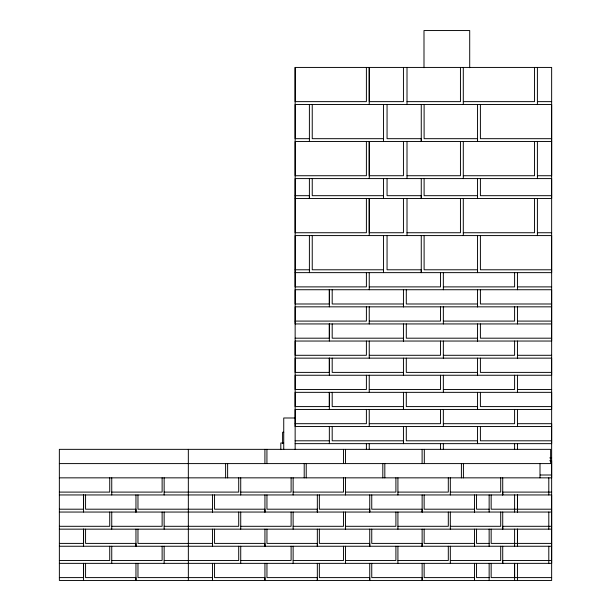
<?xml version="1.0" encoding="UTF-8"?>
<svg xmlns="http://www.w3.org/2000/svg" width="611" height="611" viewBox="0 0 611 611"><rect width="100%" height="100%" fill="white"/><g stroke="black" fill="none" stroke-linecap="round" stroke-linejoin="round"><path stroke-width="0.92" d="M366.394 67.431L366.394 101.632L295.144 101.632L295.144 67.431L551.649 67.431L551.649 580.45L59.374 580.45L59.351 449.345L550.626 449.345L550.626 463.596L59.351 463.596M83.562 580.45L83.562 563.35L83.562 577.601L59.374 577.601M83.562 546.249L83.562 529.149L83.562 543.4L59.374 543.4M83.562 512.049L83.562 494.948L83.562 509.2L59.374 509.2M135.955 563.35L135.955 580.45L135.955 577.601L85.571 577.601L85.571 563.35M135.955 529.149L135.955 546.249L135.955 543.4L85.571 543.4L85.571 529.149M135.955 494.948L135.955 512.049L135.955 509.2L85.571 509.2L85.571 494.948M212.536 563.35L212.536 580.45L212.536 577.601L137.971 577.601L137.971 563.35M212.536 529.149L212.536 546.249L212.536 543.4L137.971 543.4L137.971 529.149M212.536 494.948L212.536 512.049L212.536 509.2L137.971 509.2L137.971 494.948M264.937 563.35L264.937 580.45L264.937 577.601L214.553 577.601L214.553 563.35M264.937 529.149L264.937 546.249L264.937 543.4L214.553 543.4L214.553 529.149M264.937 494.948L264.937 512.049L264.937 509.2L214.553 509.2L214.553 494.948M309.395 178.588L309.395 198.537L309.395 195.688L295.144 195.688M312.244 235.586L312.244 269.787L383.494 269.787M312.244 104.481L312.244 138.682L383.494 138.682M317.338 563.35L317.338 580.45L317.338 577.601L266.954 577.601L266.954 563.35M317.338 529.149L317.338 546.249L317.338 543.4L266.954 543.4L266.954 529.149M317.338 494.948L317.338 512.049L317.338 509.2L266.954 509.2L266.954 494.948M329.344 409.446L329.344 392.346L329.344 406.59L295.144 406.59L295.144 392.346L551.649 392.346L551.649 409.446L295.144 409.446L295.144 426.547L551.649 426.547M329.344 375.246L329.344 358.145L329.344 372.389L295.144 372.389L295.144 358.145L551.649 358.145L551.649 375.246L295.144 375.246L295.144 389.49L366.394 389.49L366.394 375.246M329.344 341.037L329.344 323.937L329.344 338.189L295.144 338.189M329.344 306.837L329.344 289.736L329.344 303.988L295.144 303.988L295.144 289.736L551.649 289.736L551.649 341.037L295.144 341.037L295.144 355.289L366.394 355.289L366.394 341.037M332.193 426.547L332.193 440.798L403.443 440.798L403.443 443.647L403.443 426.547M332.193 392.346L332.193 406.59L403.443 406.59L403.443 409.446L403.443 392.346M332.193 358.145L332.193 372.389L403.443 372.389L403.443 375.246L403.443 358.145M332.193 323.937L332.193 338.189L403.443 338.189L403.443 341.037L403.443 323.937M332.193 289.736L332.193 303.988L403.443 303.988L403.443 306.837L403.443 289.736M369.739 563.35L369.739 580.45L369.739 577.601L319.354 577.601L319.354 563.35M369.739 529.149L369.739 546.249L369.739 543.4L319.354 543.4L319.354 529.149M369.739 494.948L369.739 512.049L369.739 509.2L319.354 509.2L319.354 494.948M406.3 426.547L406.3 440.798L477.55 440.798L477.55 443.647L477.55 426.547M406.3 392.346L406.3 406.59L477.55 406.59L477.55 409.446L477.55 392.346M406.3 358.145L406.3 372.389L477.55 372.389L477.55 375.246L477.55 358.145M406.3 323.937L406.3 338.189L477.55 338.189L477.55 341.037L477.55 323.937M406.3 289.736L406.3 303.988L477.55 303.988L477.55 306.837L477.55 289.736M422.132 563.35L422.132 580.45L422.132 577.601L371.748 577.601L371.748 563.35M422.132 529.149L422.132 546.249L422.132 543.4L371.748 543.4L371.748 529.149M422.132 494.948L422.132 512.049L422.132 509.2L371.748 509.2L371.748 494.948M424.309 463.596L424.309 449.345M474.533 563.35L474.533 580.45L474.533 577.601L424.149 577.601L424.149 563.35M474.533 529.149L474.533 546.249L474.533 543.4L424.149 543.4L424.149 529.149M474.533 494.948L474.533 512.049L474.533 509.2L424.149 509.2L424.149 494.948M480.399 426.547L480.399 440.798L551.649 440.798M480.399 392.346L480.399 406.59L551.649 406.59M480.399 358.145L480.399 372.389L551.649 372.389M480.399 323.937L480.399 338.189L551.649 338.189M480.399 289.736L480.399 303.988L551.649 303.988M480.399 235.586L480.399 269.787L551.649 269.787M480.399 104.481L480.399 138.682L551.649 138.682M491.16 563.35L491.16 577.601L551.649 577.601M491.16 529.149L491.16 543.4L551.649 543.4M491.16 494.948L491.16 509.2L551.649 509.2M514.599 577.601L514.599 563.35L514.599 580.45M514.599 529.149L514.599 546.249M514.599 494.948L514.599 512.049M407.01 101.632L460.45 101.632L460.45 67.431M463.298 101.632L534.549 101.632L534.549 67.431M537.397 101.632L551.649 101.632M309.395 138.682L295.144 138.682L295.144 104.481L551.649 104.481L551.649 175.731L537.397 175.731M551.649 141.531L295.144 141.531L295.144 175.731L366.394 175.731L366.394 141.531M407.01 175.731L460.45 175.731L460.45 141.531M463.298 175.731L534.549 175.731L534.549 141.531M383.494 195.688L312.244 195.688L312.244 178.588M477.55 195.688L424.11 195.688L424.11 178.588M551.649 195.688L480.399 195.688L480.399 178.588M295.144 198.537L551.649 198.537L551.649 178.588L295.144 178.588L295.144 232.738L366.394 232.738L366.394 198.537M407.01 232.738L460.45 232.738L460.45 198.537M463.298 232.738L534.549 232.738L534.549 198.537M537.397 232.738L551.649 232.738M295.144 269.787L309.395 269.787M295.144 272.636L551.649 272.636L551.649 235.586L295.144 235.586L295.144 286.887L366.394 286.887L366.394 272.636M369.243 286.887L440.5 286.887L440.5 272.636M443.349 286.887L514.599 286.887L514.599 272.636M517.448 286.887L551.649 286.887M551.649 306.837L295.144 306.837L295.144 323.937L551.649 323.937M295.144 321.088L366.394 321.088L366.394 306.837M369.243 321.088L440.5 321.088L440.5 306.837M443.349 321.088L514.599 321.088L514.599 306.837M517.448 321.088L551.649 321.088M369.243 355.289L440.5 355.289L440.5 341.037M443.349 355.289L514.599 355.289L514.599 341.037M517.448 355.289L551.649 355.289M369.243 389.49L440.5 389.49L440.5 375.246M443.349 389.49L514.599 389.49L514.599 375.246M517.448 389.49L551.649 389.49M295.144 417.993L283.741 417.993L283.741 449.345M295.144 423.69L366.394 423.69L366.394 409.446M369.243 423.69L440.5 423.69L440.5 409.446M443.349 423.69L514.599 423.69L514.599 409.446M517.448 423.69L551.649 423.69L551.649 443.647L295.144 443.647M283.741 432.244L282.603 432.244L282.603 443.647M295.144 440.798L329.344 440.798M283.657 442.983L280.808 442.983L280.808 449.627M549.755 457.899L551.649 457.899M549.755 460.747L551.649 460.747L551.649 477.848L59.351 477.848M540.254 474.999L551.649 474.999M59.351 492.099L109.728 492.099L109.728 477.848M111.744 492.099L162.129 492.099L162.129 477.848M164.145 492.099L238.71 492.099L238.71 477.848M240.726 492.099L291.111 492.099L291.111 477.848M293.127 492.099L343.512 492.099L343.512 477.848M345.528 492.099L395.905 492.099L395.905 477.848M397.921 492.099L448.306 492.099L448.306 477.848M450.322 492.099L500.707 492.099L500.707 477.848M551.649 492.099L502.723 492.099L502.723 494.948L502.723 477.848M59.351 494.948L551.649 494.948L551.649 563.35L59.351 563.35M489.144 509.2L476.549 509.2L476.549 494.948M59.351 512.049L551.649 512.049M59.351 526.3L109.728 526.3L109.728 512.049M111.744 526.3L162.129 526.3L162.129 512.049M164.145 526.3L238.71 526.3L238.71 512.049M240.726 526.3L291.111 526.3L291.111 512.049M293.127 526.3L343.512 526.3L343.512 512.049M345.528 526.3L395.905 526.3L395.905 512.049M397.921 526.3L448.306 526.3L448.306 512.049M450.322 526.3L500.707 526.3L500.707 512.049M551.649 526.3L502.723 526.3L502.723 529.149L502.723 512.049M59.351 529.149L551.649 529.149M489.144 543.4L476.549 543.4L476.549 529.149M59.351 546.249L551.649 546.249M59.351 560.501L109.728 560.501L109.728 546.249M111.744 560.501L162.129 560.501L162.129 546.249M164.145 560.501L238.71 560.501L238.71 546.249M240.726 560.501L291.111 560.501L291.111 546.249M293.127 560.501L343.512 560.501L343.512 546.249M345.528 560.501L395.905 560.501L395.905 546.249M397.921 560.501L448.306 560.501L448.306 546.249M450.322 560.501L500.707 560.501L500.707 546.249M551.649 560.501L502.723 560.501L502.723 563.35L502.723 546.249M489.144 577.601L476.549 577.601L476.549 563.35M548.8 477.848L548.8 494.948M548.8 512.049L548.8 529.149M548.8 546.249L548.8 563.35M540.002 463.596L540.002 477.848M537.397 67.431L537.397 104.481M537.397 141.531L537.397 178.588M537.397 198.537L537.397 235.586M517.448 272.636L517.448 289.736M517.448 306.837L517.448 323.937M517.448 341.037L517.448 358.145M517.448 375.246L517.448 392.346M517.448 409.446L517.448 426.547M517.448 443.647L517.448 449.345M517.448 563.35L517.448 580.45M514.599 443.647L514.599 449.345M489.144 494.948L489.144 512.049M489.144 529.149L489.144 546.249M489.144 563.35L489.144 580.45M477.55 104.481L477.55 141.531L477.55 138.682L424.11 138.682L424.11 104.481M477.55 178.588L477.55 198.537M477.55 235.586L477.55 272.636L477.55 269.787L424.11 269.787L424.11 235.586M469.706 67.729L469.706 30.55L423.996 30.55L423.996 67.729M463.298 67.431L463.298 104.481M463.298 141.531L463.298 178.588M463.298 198.537L463.298 235.586M463.421 463.596L463.421 477.848M461.404 463.596L461.404 477.848M450.322 477.848L450.322 494.948M450.322 512.049L450.322 529.149M450.322 546.249L450.322 563.35M443.349 272.636L443.349 289.736M443.349 306.837L443.349 323.937M443.349 341.037L443.349 358.145M443.349 375.246L443.349 392.346M443.349 409.446L443.349 426.547M443.349 443.647L443.349 449.345M440.5 443.647L440.5 449.345M422.109 449.345L422.109 463.596M421.262 104.481L421.262 141.531L421.262 138.682L387.061 138.682L387.061 104.481M421.262 178.588L421.262 198.537L421.262 195.688L387.061 195.688L387.061 178.588M421.262 235.586L421.262 272.636L421.262 269.787L387.061 269.787L387.061 235.586M407.01 67.431L407.01 104.481M407.01 141.531L407.01 178.588M407.01 198.537L407.01 235.586M403.443 67.431L403.443 101.632L369.243 101.632L369.243 67.431L369.243 104.481M403.443 141.531L403.443 175.731L369.243 175.731L369.243 141.531L369.243 178.588M403.443 198.537L403.443 232.738L369.243 232.738L369.243 198.537L369.243 235.586M397.921 477.848L397.921 494.948M397.921 512.049L397.921 529.149M397.921 546.249L397.921 563.35M384.823 463.596L384.823 477.848M383.494 104.481L383.494 141.531M383.494 178.588L383.494 198.537M383.494 235.586L383.494 272.636M382.807 463.596L382.807 477.848M369.243 272.636L369.243 289.736M369.243 306.837L369.243 323.937M369.243 341.037L369.243 358.145M369.243 375.246L369.243 392.346M369.243 409.446L369.243 426.547M369.243 443.647L369.243 449.345M366.394 443.647L366.394 449.345M345.528 449.345L345.528 463.596M345.528 477.848L345.528 494.948M345.528 512.049L345.528 529.149M345.528 546.249L345.528 563.35M343.512 449.345L343.512 463.596M329.344 426.547L329.344 443.647M309.395 104.481L309.395 141.531M309.395 235.586L309.395 272.636M306.226 463.596L306.226 477.848M304.209 463.596L304.209 477.848M295.144 67.431L295.144 449.345M293.127 477.848L293.127 494.948M293.127 512.049L293.127 529.149M293.127 546.249L293.127 563.35M266.931 449.345L266.931 463.596M264.914 449.345L264.914 463.596M240.726 477.848L240.726 494.948M240.726 512.049L240.726 529.149M240.726 546.249L240.726 563.35M227.628 463.596L227.628 477.848M225.612 463.596L225.612 477.848M188.356 580.45L188.333 449.345M164.145 477.848L164.145 494.948M164.145 512.049L164.145 529.149M164.145 546.249L164.145 563.35M111.744 477.848L111.744 494.948M111.744 512.049L111.744 529.149M111.744 546.249L111.744 563.35M517.448 529.149L517.448 546.249L517.448 529.149M517.448 494.948L517.448 512.049L517.448 494.948"/></g></svg>
